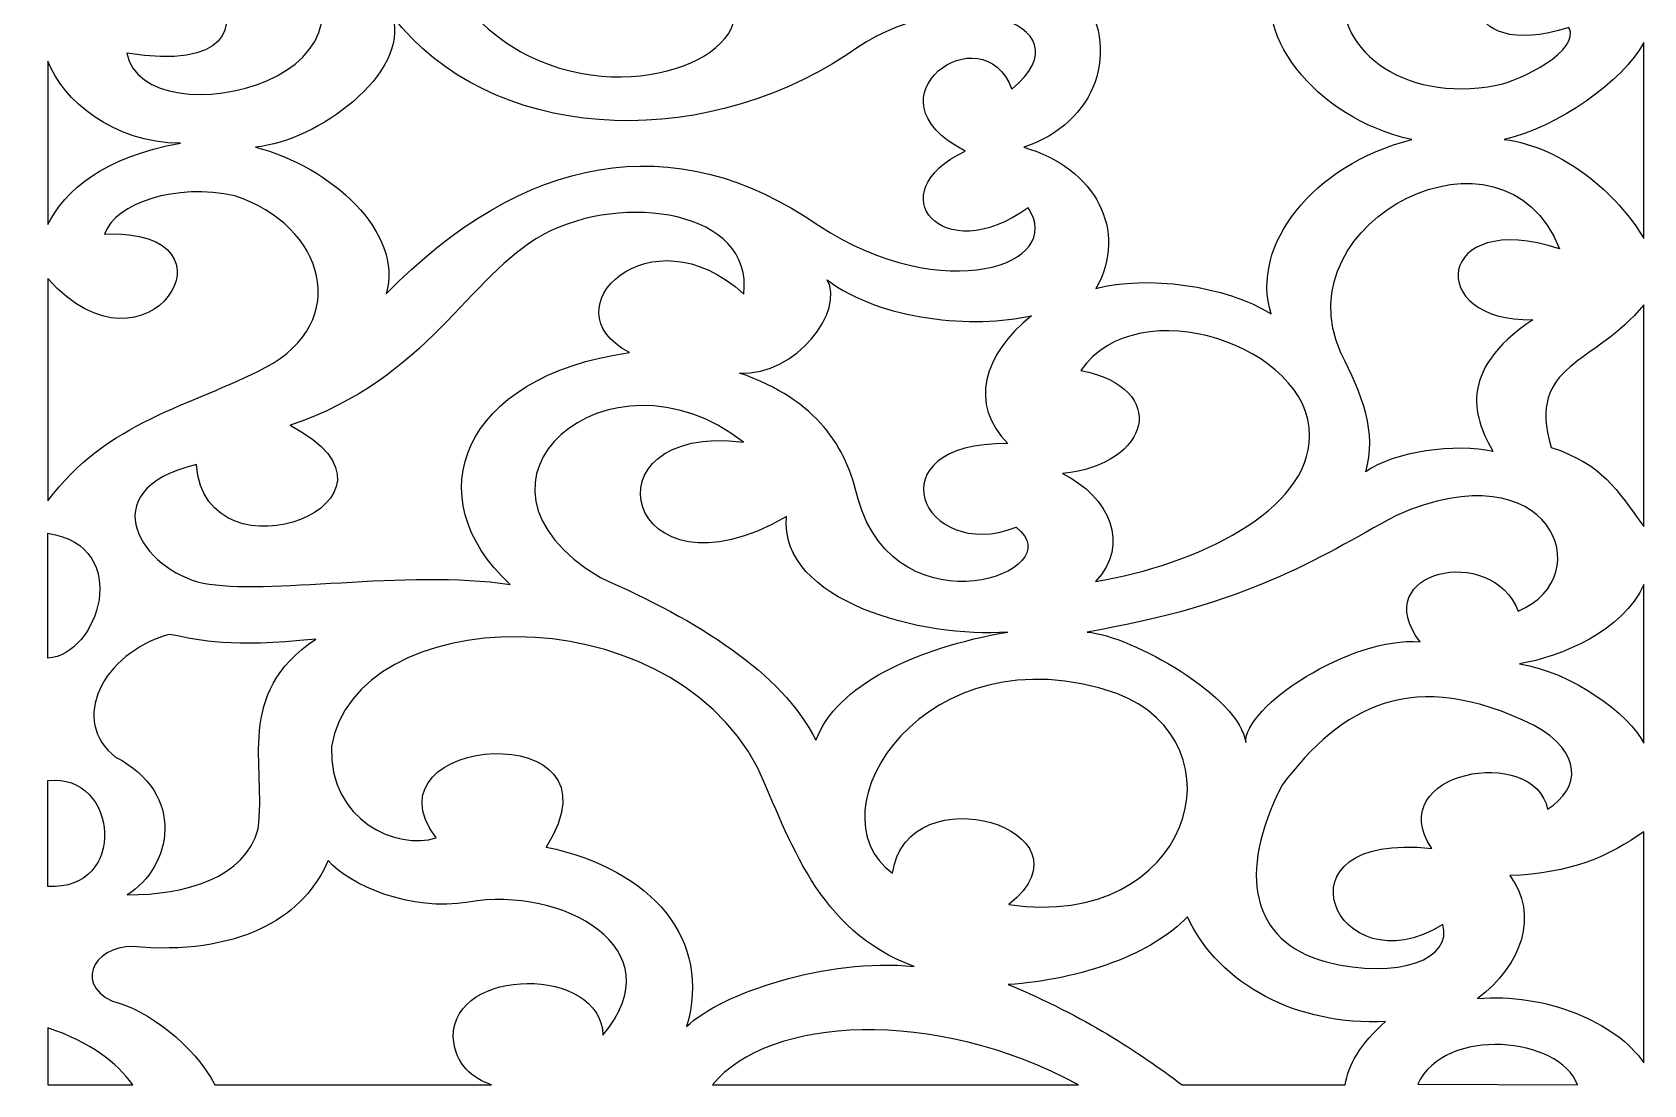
# Model space of a CAD drawing. Header units: centimetres. Extents: x -130 to 28, y -104 to 109.
# Drawn here: x -46.5 to 27.8, y -86.8 to -38.1 of the extents above; entities that cross this region are included whole.
import ezdxf

# ---------------------------------------------------------------- set-up
doc = ezdxf.new("R2010")
doc.units = ezdxf.units.CM
doc.header["$MEASUREMENT"] = 0
doc.layers.add('layer 1', color=7, linetype='Continuous')

msp = doc.modelspace()

# ---------------------------------------------------------------- linework, layer by layer
at = {"layer": 'layer 1', "color": 40}
for points, knots in [([(-38.34215, -29.0818), (-46.54604, -28.89568), (-41.10954, -22.33465), (-36.33073, -22.51379), (-36.33073, -22.51379), (-31.49728, -22.84002), (-29.77608, -22.83875), (-24.22917, -22.27201), (-24.22917, -22.27201), (-28.47329, -27.24979), (-25.87207, -33.40712), (-18.26413, -33.43185), (-18.26413, -33.43185), (-22.45172, -36.38438), (-17.10233, -39.17859), (-14.38673, -36.24135), (-14.38673, -36.24135), (-12.69924, -38.98213), (-18.59033, -41.71169), (-23.63095, -39.23486), (-23.63095, -39.23486), (-27.50721, -37.23157), (-27.57406, -34.07381), (-33.80081, -31.10847), (-33.80081, -31.10847), (-27.35524, -26.58647), (-37.46611, -23.4915), (-38.34215, -29.0818)], [0, 0, 0, 0, 0.125, 0.125, 0.125, 0.125, 0.25, 0.25, 0.25, 0.25, 0.375, 0.375, 0.375, 0.375, 0.5, 0.5, 0.5, 0.5, 0.625, 0.625, 0.625, 0.625, 0.75, 0.75, 0.75, 0.75, 1, 1, 1, 1]), ([(21.0561, -40.59282), (16.63274, -41.44952), (13.34808, -38.79489), (14.07063, -35.77673), (14.07063, -35.77673), (15.23593, -32.74365), (15.92629, -29.97184), (14.04876, -27.17583), (14.04876, -27.17583), (15.68569, -28.48996), (19.67823, -28.98117), (21.4749, -27.91258), (21.4749, -27.91258), (19.42769, -30.88055), (22.16497, -35.12278), (24.20366, -35.93917), (24.20366, -35.93917), (18.65003, -34.74448), (19.20309, -39.66149), (24.38906, -37.92118), (24.38906, -37.92118), (24.96806, -38.99158), (22.16516, -40.37531), (21.0561, -40.59282)], [0, 0, 0, 0, 0.14285714, 0.14285714, 0.14285714, 0.14285714, 0.28571429, 0.28571429, 0.28571429, 0.28571429, 0.42857143, 0.42857143, 0.42857143, 0.42857143, 0.57142857, 0.57142857, 0.57142857, 0.57142857, 0.71428571, 0.71428571, 0.71428571, 0.71428571, 1, 1, 1, 1]), ([(-45.82397, -37.48789), (-45.82397, -37.48789), (-45.82416, -27.96331), (-45.82416, -27.96331), (-45.82416, -27.96331), (-43.59742, -32.14485), (-38.91623, -30.74081), (-35.39334, -33.26551), (-35.39334, -33.26551), (-27.9065, -40.26397), (-41.46253, -43.30229), (-42.17325, -39.10389), (-42.17325, -39.10389), (-32.98471, -40.68812), (-39.40964, -30.59755), (-45.82397, -37.48789)], [0, 0, 0, 0, 0.2, 0.2, 0.2, 0.2, 0.4, 0.4, 0.4, 0.4, 0.6, 0.6, 0.6, 0.6, 1, 1, 1, 1]), ([(2.56133, -49.98261), (4.06381, -47.30783), (2.53596, -44.40302), (-0.77152, -43.45971), (-0.77152, -43.45971), (2.58396, -42.34938), (3.78345, -38.93778), (1.80214, -36.21452), (1.80214, -36.21452), (4.75891, -36.81333), (8.98399, -36.57012), (10.90044, -34.95209), (10.90044, -34.95209), (9.51736, -38.09539), (12.64655, -42.11029), (17.13496, -43.10269), (17.13496, -43.10269), (12.54855, -44.26007), (9.65901, -48.02067), (10.64867, -51.15003), (10.64867, -51.15003), (8.55431, -49.83291), (4.85265, -49.35226), (2.56133, -49.98261)], [0, 0, 0, 0, 0.14285714, 0.14285714, 0.14285714, 0.14285714, 0.28571429, 0.28571429, 0.28571429, 0.28571429, 0.42857143, 0.42857143, 0.42857143, 0.42857143, 0.57142857, 0.57142857, 0.57142857, 0.57142857, 0.71428571, 0.71428571, 0.71428571, 0.71428571, 1, 1, 1, 1]), ([(-30.20993, -50.23136), (-29.36543, -47.40493), (-32.79136, -44.33192), (-36.23633, -43.45109), (-36.23633, -43.45109), (-33.35313, -43.1606), (-29.13846, -40.0822), (-29.9111, -37.3964), (-29.9111, -37.3964), (-25.47117, -43.19387), (-15.92321, -43.75844), (-8.94323, -39.1947), (-8.94323, -39.1947), (-4.23514, -35.61077), (2.42461, -37.71476), (-1.32307, -40.77114), (-1.32307, -40.77114), (-2.67311, -37.17073), (-8.32379, -41.18705), (-3.47292, -43.63204), (-3.47292, -43.63204), (-7.52757, -45.53575), (-4.54373, -49.14321), (-0.576, -46.24927), (-0.576, -46.24927), (1.20638, -48.88622), (-4.46997, -50.84411), (-10.23209, -47.07533), (-10.23209, -47.07533), (-16.91107, -42.41824), (-23.93489, -43.80332), (-30.20993, -50.23136)], [0, 0, 0, 0, 0.11111111, 0.11111111, 0.11111111, 0.11111111, 0.22222222, 0.22222222, 0.22222222, 0.22222222, 0.33333333, 0.33333333, 0.33333333, 0.33333333, 0.44444444, 0.44444444, 0.44444444, 0.44444444, 0.55555556, 0.55555556, 0.55555556, 0.55555556, 0.66666667, 0.66666667, 0.66666667, 0.66666667, 0.77777778, 0.77777778, 0.77777778, 0.77777778, 1, 1, 1, 1]), ([(27.84775, -47.66425), (26.64126, -45.62207), (24.14458, -43.44937), (21.40493, -43.09527), (21.40493, -43.09527), (23.83864, -42.5555), (26.90932, -40.41757), (27.84671, -38.61492), (27.84671, -38.61492), (27.84671, -38.61492), (27.84775, -47.66425), (27.84775, -47.66425)], [0, 0, 0, 0, 0.25, 0.25, 0.25, 0.25, 0.5, 0.5, 0.5, 0.5, 1, 1, 1, 1]), ([(-45.82406, -47.0318), (-45.82406, -47.0318), (-45.82217, -39.48414), (-45.82217, -39.48414), (-45.82217, -39.48414), (-45.11884, -41.27607), (-42.85461, -43.24609), (-39.70108, -43.27546), (-39.70108, -43.27546), (-43.21091, -43.86348), (-45.0839, -45.48301), (-45.82406, -47.0318)], [0, 0, 0, 0, 0.25, 0.25, 0.25, 0.25, 0.5, 0.5, 0.5, 0.5, 1, 1, 1, 1]), ([(15.01749, -58.45381), (16.27151, -57.50989), (19.21256, -57.12507), (20.88728, -57.51019), (20.88728, -57.51019), (20.08614, -56.09986), (19.10083, -53.83807), (22.72741, -51.42411), (22.72741, -51.42411), (17.69512, -51.5344), (18.21637, -46.25662), (23.95795, -48.14415), (23.95795, -48.14415), (21.37112, -41.61226), (11.12835, -46.84299), (13.86251, -52.94945), (13.86251, -52.94945), (14.87054, -54.91873), (15.53609, -56.61527), (15.01749, -58.45381)], [0, 0, 0, 0, 0.16666667, 0.16666667, 0.16666667, 0.16666667, 0.33333333, 0.33333333, 0.33333333, 0.33333333, 0.5, 0.5, 0.5, 0.5, 0.66666667, 0.66666667, 0.66666667, 0.66666667, 1, 1, 1, 1]), ([(-45.82274, -59.79318), (-45.82274, -59.79318), (-45.82719, -49.52106), (-45.82719, -49.52106), (-45.82719, -49.52106), (-41.22828, -54.74789), (-36.46708, -47.16951), (-43.2093, -47.46749), (-43.2093, -47.46749), (-42.69629, -46.02952), (-39.91829, -45.1083), (-37.19654, -45.69437), (-37.19654, -45.69437), (-33.02296, -47.07263), (-31.77273, -51.52293), (-35.78808, -53.62978), (-35.78808, -53.62978), (-39.18722, -55.41301), (-43.11452, -56.09664), (-45.82274, -59.79318)], [0, 0, 0, 0, 0.16666667, 0.16666667, 0.16666667, 0.16666667, 0.33333333, 0.33333333, 0.33333333, 0.33333333, 0.5, 0.5, 0.5, 0.5, 0.66666667, 0.66666667, 0.66666667, 0.66666667, 1, 1, 1, 1]), ([(-24.4782, -63.64812), (-29.32395, -62.92771), (-35.71934, -64.1774), (-38.66219, -63.58398), (-38.66219, -63.58398), (-41.36889, -63.0383), (-43.97853, -59.31156), (-38.96424, -58.11529), (-38.96424, -58.11529), (-38.54345, -63.82757), (-28.0152, -59.75946), (-34.63821, -56.30103), (-34.63821, -56.30103), (-28.20524, -54.12084), (-26.465, -49.41744), (-22.93822, -47.4857), (-22.93822, -47.4857), (-19.26762, -45.51148), (-13.24435, -46.38511), (-13.69837, -50.24357), (-13.69837, -50.24357), (-17.97742, -46.2698), (-22.86465, -50.96751), (-18.9667, -52.93731), (-18.9667, -52.93731), (-26.7394, -54.03198), (-28.8545, -59.63531), (-24.4782, -63.64812)], [0, 0, 0, 0, 0.125, 0.125, 0.125, 0.125, 0.25, 0.25, 0.25, 0.25, 0.375, 0.375, 0.375, 0.375, 0.5, 0.5, 0.5, 0.5, 0.625, 0.625, 0.625, 0.625, 0.75, 0.75, 0.75, 0.75, 1, 1, 1, 1]), ([(-13.89645, -53.88535), (-10.27186, -55.15542), (-8.97229, -57.29995), (-8.42472, -59.70941), (-8.42472, -59.70941), (-6.59217, -65.9915), (1.60472, -63.05238), (-1.12783, -61.00773), (-1.12783, -61.00773), (-5.50451, -62.71604), (-7.85566, -57.08101), (-1.50705, -57.14492), (-1.50705, -57.14492), (-3.30968, -55.33404), (-2.65048, -53.047), (-0.42308, -51.23619), (-0.42308, -51.23619), (-3.05583, -51.85201), (-7.39918, -51.45558), (-9.8525, -49.57726), (-9.8525, -49.57726), (-9.01812, -50.96616), (-11.23795, -54.01699), (-13.89645, -53.88535)], [0, 0, 0, 0, 0.14285714, 0.14285714, 0.14285714, 0.14285714, 0.28571429, 0.28571429, 0.28571429, 0.28571429, 0.42857143, 0.42857143, 0.42857143, 0.42857143, 0.57142857, 0.57142857, 0.57142857, 0.57142857, 0.71428571, 0.71428571, 0.71428571, 0.71428571, 1, 1, 1, 1]), ([(2.53766, -63.5131), (4.15765, -61.81423), (3.19497, -59.5998), (1.01691, -58.5303), (1.01691, -58.5303), (5.10404, -58.11042), (5.98604, -54.57961), (1.86208, -53.76756), (1.86208, -53.76756), (4.49142, -49.94912), (12.47195, -52.64959), (12.41637, -56.78955), (12.41637, -56.78955), (12.41703, -60.24274), (7.19622, -62.74751), (2.53766, -63.5131)], [0, 0, 0, 0, 0.2, 0.2, 0.2, 0.2, 0.4, 0.4, 0.4, 0.4, 0.6, 0.6, 0.6, 0.6, 1, 1, 1, 1]), ([(27.84699, -60.97371), (26.6049, -59.26458), (25.91625, -58.08614), (23.5776, -57.31928), (23.5776, -57.31928), (22.40879, -53.40395), (25.60975, -53.53657), (27.84633, -50.73396), (27.84633, -50.73396), (27.84633, -50.73396), (27.84699, -60.97371), (27.84699, -60.97371)], [0, 0, 0, 0, 0.25, 0.25, 0.25, 0.25, 0.5, 0.5, 0.5, 0.5, 1, 1, 1, 1]), ([(-10.36693, -70.84588), (-11.98568, -67.66932), (-15.80163, -65.3311), (-20.31693, -63.33583), (-20.31693, -63.33583), (-27.75718, -58.91348), (-19.92455, -52.22881), (-13.71115, -57.07719), (-13.71115, -57.07719), (-21.29987, -56.13365), (-19.19518, -64.86814), (-11.72208, -60.51427), (-11.72208, -60.51427), (-12.09571, -64.43552), (-5.38804, -66.16053), (-1.51547, -65.85139), (-1.51547, -65.85139), (-5.75495, -66.57285), (-9.43881, -68.31316), (-10.36693, -70.84588)], [0, 0, 0, 0, 0.16666667, 0.16666667, 0.16666667, 0.16666667, 0.33333333, 0.33333333, 0.33333333, 0.33333333, 0.5, 0.5, 0.5, 0.5, 0.66666667, 0.66666667, 0.66666667, 0.66666667, 1, 1, 1, 1]), ([(9.47759, -70.95804), (9.20982, -68.84056), (4.21389, -66.0172), (2.1504, -65.84794), (2.1504, -65.84794), (9.58904, -64.56948), (12.63017, -62.53914), (16.42813, -60.46017), (16.42813, -60.46017), (23.5776, -57.31928), (25.85461, -63.26652), (22.05741, -64.88575), (22.05741, -64.88575), (20.82185, -61.70626), (15.04277, -63.04129), (17.52061, -66.3014), (17.52061, -66.3014), (14.32666, -66.02911), (9.36264, -69.31064), (9.47759, -70.95804)], [0, 0, 0, 0, 0.16666667, 0.16666667, 0.16666667, 0.16666667, 0.33333333, 0.33333333, 0.33333333, 0.33333333, 0.5, 0.5, 0.5, 0.5, 0.66666667, 0.66666667, 0.66666667, 0.66666667, 1, 1, 1, 1]), ([(-45.82387, -67.0583), (-43.50671, -66.93137), (-41.84601, -61.8989), (-45.82624, -61.28181), (-45.82624, -61.28181), (-45.82624, -61.28181), (-45.82387, -67.0583), (-45.82387, -67.0583)], [0, 0, 0, 0, 0.33333333, 0.33333333, 0.33333333, 0.33333333, 1, 1, 1, 1]), ([(-16.33774, -84.06648), (-15.1518, -80.073), (-17.89647, -76.81845), (-22.81967, -75.77825), (-22.81967, -75.77825), (-18.88622, -69.59679), (-31.4934, -70.60207), (-27.90063, -75.35844), (-27.90063, -75.35844), (-29.69787, -75.91978), (-32.85707, -74.58318), (-32.72858, -71.13397), (-32.72858, -71.13397), (-31.65371, -64.54513), (-17.41385, -63.88728), (-13.06321, -72.09901), (-13.06321, -72.09901), (-11.57247, -75.38923), (-10.30879, -79.66061), (-5.84026, -81.29265), (-5.84026, -81.29265), (-9.87778, -80.89576), (-14.73499, -82.53507), (-16.33774, -84.06648)], [0, 0, 0, 0, 0.14285714, 0.14285714, 0.14285714, 0.14285714, 0.28571429, 0.28571429, 0.28571429, 0.28571429, 0.42857143, 0.42857143, 0.42857143, 0.42857143, 0.57142857, 0.57142857, 0.57142857, 0.57142857, 0.71428571, 0.71428571, 0.71428571, 0.71428571, 1, 1, 1, 1]), ([(27.84747, -70.97445), (27.19394, -69.65313), (24.53307, -67.69652), (22.11043, -67.31814), (22.11043, -67.31814), (23.99696, -66.99633), (26.92248, -65.80254), (27.84434, -63.65928), (27.84434, -63.65928), (27.84434, -63.65928), (27.84747, -70.97445), (27.84747, -70.97445)], [0, 0, 0, 0, 0.25, 0.25, 0.25, 0.25, 0.5, 0.5, 0.5, 0.5, 1, 1, 1, 1]), ([(-42.15715, -77.98249), (-40.11155, -76.72284), (-39.40036, -73.32585), (-42.69809, -71.62398), (-42.69809, -71.62398), (-44.84226, -69.97793), (-43.327, -66.83135), (-40.21703, -65.95621), (-40.21703, -65.95621), (-38.59524, -66.26303), (-37.53305, -66.58154), (-33.45577, -66.17402), (-33.45577, -66.17402), (-37.2347, -68.71326), (-35.71517, -71.97501), (-36.11901, -74.93953), (-36.11901, -74.93953), (-36.7019, -77.20424), (-39.48586, -77.99636), (-42.15715, -77.98249)], [0, 0, 0, 0, 0.16666667, 0.16666667, 0.16666667, 0.16666667, 0.33333333, 0.33333333, 0.33333333, 0.33333333, 0.5, 0.5, 0.5, 0.5, 0.66666667, 0.66666667, 0.66666667, 0.66666667, 1, 1, 1, 1]), ([(-1.458, -78.43917), (2.81604, -74.97362), (-6.15434, -72.28528), (-6.83324, -76.98875), (-6.83324, -76.98875), (-10.72645, -74.18735), (-5.34392, -65.62339), (3.5189, -68.68419), (3.5189, -68.68419), (9.47759, -70.95804), (6.9437, -79.64218), (-1.458, -78.43917)], [0, 0, 0, 0, 0.25, 0.25, 0.25, 0.25, 0.5, 0.5, 0.5, 0.5, 1, 1, 1, 1]), ([(18.56709, -79.35364), (19.05529, -80.90573), (16.59061, -81.95297), (13.13873, -81.07184), (13.13873, -81.07184), (9.77188, -80.13474), (9.03077, -77.03865), (11.15098, -72.92222), (11.15098, -72.92222), (13.89054, -69.26809), (17.20957, -67.40753), (22.7845, -70.16787), (22.7845, -70.16787), (25.03974, -71.39044), (24.94221, -73.05357), (23.41085, -74.03382), (23.41085, -74.03382), (22.81745, -71.00779), (15.70851, -72.27988), (18.06601, -75.85115), (18.06601, -75.85115), (10.49414, -74.97002), (13.59786, -82.46906), (18.56709, -79.35364)], [0, 0, 0, 0, 0.14285714, 0.14285714, 0.14285714, 0.14285714, 0.28571429, 0.28571429, 0.28571429, 0.28571429, 0.42857143, 0.42857143, 0.42857143, 0.42857143, 0.57142857, 0.57142857, 0.57142857, 0.57142857, 0.71428571, 0.71428571, 0.71428571, 0.71428571, 1, 1, 1, 1]), ([(-45.8252, -77.6009), (-42.11795, -77.82335), (-42.54906, -72.35211), (-45.82766, -72.69932), (-45.82766, -72.69932), (-45.82766, -72.69932), (-45.8252, -77.6009), (-45.8252, -77.6009)], [0, 0, 0, 0, 0.33333333, 0.33333333, 0.33333333, 0.33333333, 1, 1, 1, 1]), ([(27.84737, -85.74414), (26.5888, -83.87115), (23.28975, -82.49491), (20.17855, -82.7815), (20.17855, -82.7815), (22.23911, -81.2136), (23.00844, -78.91577), (21.67052, -77.09807), (21.67052, -77.09807), (24.45657, -77.00561), (26.27909, -76.19409), (27.8486, -75.0729), (27.8486, -75.0729), (27.8486, -75.0729), (27.84737, -85.74414), (27.84737, -85.74414)], [0, 0, 0, 0, 0.2, 0.2, 0.2, 0.2, 0.4, 0.4, 0.4, 0.4, 0.6, 0.6, 0.6, 0.6, 1, 1, 1, 1]), ([(-25.34341, -86.76088), (-25.34341, -86.76088), (-25.34341, -86.76088), (-38.11055, -86.76086), (-38.11055, -86.76086), (-39.07436, -84.93741), (-41.23807, -83.26229), (-42.84239, -82.90243), (-42.84239, -82.90243), (-44.72665, -82.01193), (-43.51552, -80.1041), (-41.51821, -80.41002), (-41.51821, -80.41002), (-36.71553, -80.71766), (-33.93924, -78.89337), (-32.88879, -76.39564), (-32.88879, -76.39564), (-31.88502, -77.55557), (-29.07341, -78.77828), (-26.41046, -78.31966), (-26.41046, -78.31966), (-22.10934, -77.57887), (-16.79309, -80.42703), (-20.20056, -84.46883), (-20.20056, -84.46883), (-20.27508, -81.25503), (-27.12998, -81.28823), (-27.11256, -84.54151), (-27.11256, -84.54151), (-27.03131, -85.84073), (-26.20785, -86.47612), (-25.34341, -86.76088)], [0, 0, 0, 0, 0.11111111, 0.11111111, 0.11111111, 0.11111111, 0.22222222, 0.22222222, 0.22222222, 0.22222222, 0.33333333, 0.33333333, 0.33333333, 0.33333333, 0.44444444, 0.44444444, 0.44444444, 0.44444444, 0.55555556, 0.55555556, 0.55555556, 0.55555556, 0.66666667, 0.66666667, 0.66666667, 0.66666667, 0.77777778, 0.77777778, 0.77777778, 0.77777778, 1, 1, 1, 1]), ([(14.06779, -86.76087), (14.06779, -86.76087), (6.53281, -86.76087), (6.53281, -86.76087), (6.53281, -86.76087), (4.50328, -85.23997), (2.05607, -83.59817), (-1.49067, -82.13361), (-1.49067, -82.13361), (1.91974, -81.89835), (5.19749, -80.70418), (6.77894, -78.99894), (6.77894, -78.99894), (8.24222, -82.15916), (11.8776, -84.0473), (15.93131, -83.83728), (15.93131, -83.83728), (14.76722, -84.85844), (14.1938, -85.86638), (14.06779, -86.76087)], [0, 0, 0, 0, 0.16666667, 0.16666667, 0.16666667, 0.16666667, 0.33333333, 0.33333333, 0.33333333, 0.33333333, 0.5, 0.5, 0.5, 0.5, 0.66666667, 0.66666667, 0.66666667, 0.66666667, 1, 1, 1, 1]), ([(1.75857, -86.76086), (1.75857, -86.76086), (-15.14466, -86.76083), (-15.14466, -86.76083), (-15.14466, -86.76083), (-12.54396, -83.59477), (-4.93709, -83.15395), (1.75857, -86.76086)], [0, 0, 0, 0, 0.33333333, 0.33333333, 0.33333333, 0.33333333, 1, 1, 1, 1]), ([(24.78291, -86.75658), (24.78291, -86.75658), (17.41591, -86.72955), (17.41591, -86.72955), (17.41591, -86.72955), (18.67303, -84.03479), (23.98239, -84.55531), (24.78291, -86.75658)], [0, 0, 0, 0, 0.33333333, 0.33333333, 0.33333333, 0.33333333, 1, 1, 1, 1]), ([(-41.90285, -86.76086), (-41.90285, -86.76086), (-45.82498, -86.76075), (-45.82498, -86.76075), (-45.82498, -86.76075), (-45.82498, -86.76075), (-45.82311, -84.13676), (-45.82311, -84.13676), (-45.82311, -84.13676), (-43.8157, -84.80453), (-42.65568, -85.73084), (-41.90285, -86.76086)], [0, 0, 0, 0, 0.25, 0.25, 0.25, 0.25, 0.5, 0.5, 0.5, 0.5, 1, 1, 1, 1])]:
    msp.add_open_spline(points, degree=3, knots=knots, dxfattribs=at)
at = {"layer": 'layer 1', "color": 250, "lineweight": 9}
for points, knots in [([(-38.34215, -29.0818), (-46.54604, -28.89568), (-41.10954, -22.33465), (-36.33073, -22.51379), (-36.33073, -22.51379), (-31.49728, -22.84002), (-29.77608, -22.83875), (-24.22917, -22.27201), (-24.22917, -22.27201), (-28.47329, -27.24979), (-25.87207, -33.40712), (-18.26413, -33.43185), (-18.26413, -33.43185), (-22.45172, -36.38438), (-17.10233, -39.17859), (-14.38673, -36.24135), (-14.38673, -36.24135), (-12.69924, -38.98213), (-18.59033, -41.71169), (-23.63095, -39.23486), (-23.63095, -39.23486), (-27.50721, -37.23157), (-27.57406, -34.07381), (-33.80081, -31.10847), (-33.80081, -31.10847), (-27.35524, -26.58647), (-37.46611, -23.4915), (-38.34215, -29.0818)], [0, 0, 0, 0, 0.125, 0.125, 0.125, 0.125, 0.25, 0.25, 0.25, 0.25, 0.375, 0.375, 0.375, 0.375, 0.5, 0.5, 0.5, 0.5, 0.625, 0.625, 0.625, 0.625, 0.75, 0.75, 0.75, 0.75, 1, 1, 1, 1]), ([(21.0561, -40.59282), (16.63274, -41.44952), (13.34808, -38.79489), (14.07063, -35.77673), (14.07063, -35.77673), (15.23593, -32.74365), (15.92629, -29.97184), (14.04876, -27.17583), (14.04876, -27.17583), (15.68569, -28.48996), (19.67823, -28.98117), (21.4749, -27.91258), (21.4749, -27.91258), (19.42769, -30.88055), (22.16497, -35.12278), (24.20366, -35.93917), (24.20366, -35.93917), (18.65003, -34.74448), (19.20309, -39.66149), (24.38906, -37.92118), (24.38906, -37.92118), (24.96806, -38.99158), (22.16516, -40.37531), (21.0561, -40.59282)], [0, 0, 0, 0, 0.14285714, 0.14285714, 0.14285714, 0.14285714, 0.28571429, 0.28571429, 0.28571429, 0.28571429, 0.42857143, 0.42857143, 0.42857143, 0.42857143, 0.57142857, 0.57142857, 0.57142857, 0.57142857, 0.71428571, 0.71428571, 0.71428571, 0.71428571, 1, 1, 1, 1]), ([(-45.82397, -37.48789), (-45.82397, -37.48789), (-45.82416, -27.96331), (-45.82416, -27.96331), (-45.82416, -27.96331), (-43.59742, -32.14485), (-38.91623, -30.74081), (-35.39334, -33.26551), (-35.39334, -33.26551), (-27.9065, -40.26397), (-41.46253, -43.30229), (-42.17325, -39.10389), (-42.17325, -39.10389), (-32.98471, -40.68812), (-39.40964, -30.59755), (-45.82397, -37.48789)], [0, 0, 0, 0, 0.2, 0.2, 0.2, 0.2, 0.4, 0.4, 0.4, 0.4, 0.6, 0.6, 0.6, 0.6, 1, 1, 1, 1]), ([(2.56133, -49.98261), (4.06381, -47.30783), (2.53596, -44.40302), (-0.77152, -43.45971), (-0.77152, -43.45971), (2.58396, -42.34938), (3.78345, -38.93778), (1.80214, -36.21452), (1.80214, -36.21452), (4.75891, -36.81333), (8.98399, -36.57012), (10.90044, -34.95209), (10.90044, -34.95209), (9.51736, -38.09539), (12.64655, -42.11029), (17.13496, -43.10269), (17.13496, -43.10269), (12.54855, -44.26007), (9.65901, -48.02067), (10.64867, -51.15003), (10.64867, -51.15003), (8.55431, -49.83291), (4.85265, -49.35226), (2.56133, -49.98261)], [0, 0, 0, 0, 0.14285714, 0.14285714, 0.14285714, 0.14285714, 0.28571429, 0.28571429, 0.28571429, 0.28571429, 0.42857143, 0.42857143, 0.42857143, 0.42857143, 0.57142857, 0.57142857, 0.57142857, 0.57142857, 0.71428571, 0.71428571, 0.71428571, 0.71428571, 1, 1, 1, 1]), ([(-30.20993, -50.23136), (-29.36543, -47.40493), (-32.79136, -44.33192), (-36.23633, -43.45109), (-36.23633, -43.45109), (-33.35313, -43.1606), (-29.13846, -40.0822), (-29.9111, -37.3964), (-29.9111, -37.3964), (-25.47117, -43.19387), (-15.92321, -43.75844), (-8.94323, -39.1947), (-8.94323, -39.1947), (-4.23514, -35.61077), (2.42461, -37.71476), (-1.32307, -40.77114), (-1.32307, -40.77114), (-2.67311, -37.17073), (-8.32379, -41.18705), (-3.47292, -43.63204), (-3.47292, -43.63204), (-7.52757, -45.53575), (-4.54373, -49.14321), (-0.576, -46.24927), (-0.576, -46.24927), (1.20638, -48.88622), (-4.46997, -50.84411), (-10.23209, -47.07533), (-10.23209, -47.07533), (-16.91107, -42.41824), (-23.93489, -43.80332), (-30.20993, -50.23136)], [0, 0, 0, 0, 0.11111111, 0.11111111, 0.11111111, 0.11111111, 0.22222222, 0.22222222, 0.22222222, 0.22222222, 0.33333333, 0.33333333, 0.33333333, 0.33333333, 0.44444444, 0.44444444, 0.44444444, 0.44444444, 0.55555556, 0.55555556, 0.55555556, 0.55555556, 0.66666667, 0.66666667, 0.66666667, 0.66666667, 0.77777778, 0.77777778, 0.77777778, 0.77777778, 1, 1, 1, 1]), ([(27.84775, -47.66425), (26.64126, -45.62207), (24.14458, -43.44937), (21.40493, -43.09527), (21.40493, -43.09527), (23.83864, -42.5555), (26.90932, -40.41757), (27.84671, -38.61492), (27.84671, -38.61492), (27.84671, -38.61492), (27.84775, -47.66425), (27.84775, -47.66425)], [0, 0, 0, 0, 0.25, 0.25, 0.25, 0.25, 0.5, 0.5, 0.5, 0.5, 1, 1, 1, 1]), ([(-45.82406, -47.0318), (-45.82406, -47.0318), (-45.82217, -39.48414), (-45.82217, -39.48414), (-45.82217, -39.48414), (-45.11884, -41.27607), (-42.85461, -43.24609), (-39.70108, -43.27546), (-39.70108, -43.27546), (-43.21091, -43.86348), (-45.0839, -45.48301), (-45.82406, -47.0318)], [0, 0, 0, 0, 0.25, 0.25, 0.25, 0.25, 0.5, 0.5, 0.5, 0.5, 1, 1, 1, 1]), ([(15.01749, -58.45381), (16.27151, -57.50989), (19.21256, -57.12507), (20.88728, -57.51019), (20.88728, -57.51019), (20.08614, -56.09986), (19.10083, -53.83807), (22.72741, -51.42411), (22.72741, -51.42411), (17.69512, -51.5344), (18.21637, -46.25662), (23.95795, -48.14415), (23.95795, -48.14415), (21.37112, -41.61226), (11.12835, -46.84299), (13.86251, -52.94945), (13.86251, -52.94945), (14.87054, -54.91873), (15.53609, -56.61527), (15.01749, -58.45381)], [0, 0, 0, 0, 0.16666667, 0.16666667, 0.16666667, 0.16666667, 0.33333333, 0.33333333, 0.33333333, 0.33333333, 0.5, 0.5, 0.5, 0.5, 0.66666667, 0.66666667, 0.66666667, 0.66666667, 1, 1, 1, 1]), ([(-45.82274, -59.79318), (-45.82274, -59.79318), (-45.82719, -49.52106), (-45.82719, -49.52106), (-45.82719, -49.52106), (-41.22828, -54.74789), (-36.46708, -47.16951), (-43.2093, -47.46749), (-43.2093, -47.46749), (-42.69629, -46.02952), (-39.91829, -45.1083), (-37.19654, -45.69437), (-37.19654, -45.69437), (-33.02296, -47.07263), (-31.77273, -51.52293), (-35.78808, -53.62978), (-35.78808, -53.62978), (-39.18722, -55.41301), (-43.11452, -56.09664), (-45.82274, -59.79318)], [0, 0, 0, 0, 0.16666667, 0.16666667, 0.16666667, 0.16666667, 0.33333333, 0.33333333, 0.33333333, 0.33333333, 0.5, 0.5, 0.5, 0.5, 0.66666667, 0.66666667, 0.66666667, 0.66666667, 1, 1, 1, 1]), ([(-24.4782, -63.64812), (-29.32395, -62.92771), (-35.71934, -64.1774), (-38.66219, -63.58398), (-38.66219, -63.58398), (-41.36889, -63.0383), (-43.97853, -59.31156), (-38.96424, -58.11529), (-38.96424, -58.11529), (-38.54345, -63.82757), (-28.0152, -59.75946), (-34.63821, -56.30103), (-34.63821, -56.30103), (-28.20524, -54.12084), (-26.465, -49.41744), (-22.93822, -47.4857), (-22.93822, -47.4857), (-19.26762, -45.51148), (-13.24435, -46.38511), (-13.69837, -50.24357), (-13.69837, -50.24357), (-17.97742, -46.2698), (-22.86465, -50.96751), (-18.9667, -52.93731), (-18.9667, -52.93731), (-26.7394, -54.03198), (-28.8545, -59.63531), (-24.4782, -63.64812)], [0, 0, 0, 0, 0.125, 0.125, 0.125, 0.125, 0.25, 0.25, 0.25, 0.25, 0.375, 0.375, 0.375, 0.375, 0.5, 0.5, 0.5, 0.5, 0.625, 0.625, 0.625, 0.625, 0.75, 0.75, 0.75, 0.75, 1, 1, 1, 1]), ([(-13.89645, -53.88535), (-10.27186, -55.15542), (-8.97229, -57.29995), (-8.42472, -59.70941), (-8.42472, -59.70941), (-6.59217, -65.9915), (1.60472, -63.05238), (-1.12783, -61.00773), (-1.12783, -61.00773), (-5.50451, -62.71604), (-7.85566, -57.08101), (-1.50705, -57.14492), (-1.50705, -57.14492), (-3.30968, -55.33404), (-2.65048, -53.047), (-0.42308, -51.23619), (-0.42308, -51.23619), (-3.05583, -51.85201), (-7.39918, -51.45558), (-9.8525, -49.57726), (-9.8525, -49.57726), (-9.01812, -50.96616), (-11.23795, -54.01699), (-13.89645, -53.88535)], [0, 0, 0, 0, 0.14285714, 0.14285714, 0.14285714, 0.14285714, 0.28571429, 0.28571429, 0.28571429, 0.28571429, 0.42857143, 0.42857143, 0.42857143, 0.42857143, 0.57142857, 0.57142857, 0.57142857, 0.57142857, 0.71428571, 0.71428571, 0.71428571, 0.71428571, 1, 1, 1, 1]), ([(2.53766, -63.5131), (4.15765, -61.81423), (3.19497, -59.5998), (1.01691, -58.5303), (1.01691, -58.5303), (5.10404, -58.11042), (5.98604, -54.57961), (1.86208, -53.76756), (1.86208, -53.76756), (4.49142, -49.94912), (12.47195, -52.64959), (12.41637, -56.78955), (12.41637, -56.78955), (12.41703, -60.24274), (7.19622, -62.74751), (2.53766, -63.5131)], [0, 0, 0, 0, 0.2, 0.2, 0.2, 0.2, 0.4, 0.4, 0.4, 0.4, 0.6, 0.6, 0.6, 0.6, 1, 1, 1, 1]), ([(27.84699, -60.97371), (26.6049, -59.26458), (25.91625, -58.08614), (23.5776, -57.31928), (23.5776, -57.31928), (22.40879, -53.40395), (25.60975, -53.53657), (27.84633, -50.73396), (27.84633, -50.73396), (27.84633, -50.73396), (27.84699, -60.97371), (27.84699, -60.97371)], [0, 0, 0, 0, 0.25, 0.25, 0.25, 0.25, 0.5, 0.5, 0.5, 0.5, 1, 1, 1, 1]), ([(-10.36693, -70.84588), (-11.98568, -67.66932), (-15.80163, -65.3311), (-20.31693, -63.33583), (-20.31693, -63.33583), (-27.75718, -58.91348), (-19.92455, -52.22881), (-13.71115, -57.07719), (-13.71115, -57.07719), (-21.29987, -56.13365), (-19.19518, -64.86814), (-11.72208, -60.51427), (-11.72208, -60.51427), (-12.09571, -64.43552), (-5.38804, -66.16053), (-1.51547, -65.85139), (-1.51547, -65.85139), (-5.75495, -66.57285), (-9.43881, -68.31316), (-10.36693, -70.84588)], [0, 0, 0, 0, 0.16666667, 0.16666667, 0.16666667, 0.16666667, 0.33333333, 0.33333333, 0.33333333, 0.33333333, 0.5, 0.5, 0.5, 0.5, 0.66666667, 0.66666667, 0.66666667, 0.66666667, 1, 1, 1, 1]), ([(9.47759, -70.95804), (9.20982, -68.84056), (4.21389, -66.0172), (2.1504, -65.84794), (2.1504, -65.84794), (9.58904, -64.56948), (12.63017, -62.53914), (16.42813, -60.46017), (16.42813, -60.46017), (23.5776, -57.31928), (25.85461, -63.26652), (22.05741, -64.88575), (22.05741, -64.88575), (20.82185, -61.70626), (15.04277, -63.04129), (17.52061, -66.3014), (17.52061, -66.3014), (14.32666, -66.02911), (9.36264, -69.31064), (9.47759, -70.95804)], [0, 0, 0, 0, 0.16666667, 0.16666667, 0.16666667, 0.16666667, 0.33333333, 0.33333333, 0.33333333, 0.33333333, 0.5, 0.5, 0.5, 0.5, 0.66666667, 0.66666667, 0.66666667, 0.66666667, 1, 1, 1, 1]), ([(-45.82387, -67.0583), (-43.50671, -66.93137), (-41.84601, -61.8989), (-45.82624, -61.28181), (-45.82624, -61.28181), (-45.82624, -61.28181), (-45.82387, -67.0583), (-45.82387, -67.0583)], [0, 0, 0, 0, 0.33333333, 0.33333333, 0.33333333, 0.33333333, 1, 1, 1, 1]), ([(-16.33774, -84.06648), (-15.1518, -80.073), (-17.89647, -76.81845), (-22.81967, -75.77825), (-22.81967, -75.77825), (-18.88622, -69.59679), (-31.4934, -70.60207), (-27.90063, -75.35844), (-27.90063, -75.35844), (-29.69787, -75.91978), (-32.85707, -74.58318), (-32.72858, -71.13397), (-32.72858, -71.13397), (-31.65371, -64.54513), (-17.41385, -63.88728), (-13.06321, -72.09901), (-13.06321, -72.09901), (-11.57247, -75.38923), (-10.30879, -79.66061), (-5.84026, -81.29265), (-5.84026, -81.29265), (-9.87778, -80.89576), (-14.73499, -82.53507), (-16.33774, -84.06648)], [0, 0, 0, 0, 0.14285714, 0.14285714, 0.14285714, 0.14285714, 0.28571429, 0.28571429, 0.28571429, 0.28571429, 0.42857143, 0.42857143, 0.42857143, 0.42857143, 0.57142857, 0.57142857, 0.57142857, 0.57142857, 0.71428571, 0.71428571, 0.71428571, 0.71428571, 1, 1, 1, 1]), ([(27.84747, -70.97445), (27.19394, -69.65313), (24.53307, -67.69652), (22.11043, -67.31814), (22.11043, -67.31814), (23.99696, -66.99633), (26.92248, -65.80254), (27.84434, -63.65928), (27.84434, -63.65928), (27.84434, -63.65928), (27.84747, -70.97445), (27.84747, -70.97445)], [0, 0, 0, 0, 0.25, 0.25, 0.25, 0.25, 0.5, 0.5, 0.5, 0.5, 1, 1, 1, 1]), ([(-42.15715, -77.98249), (-40.11155, -76.72284), (-39.40036, -73.32585), (-42.69809, -71.62398), (-42.69809, -71.62398), (-44.84226, -69.97793), (-43.327, -66.83135), (-40.21703, -65.95621), (-40.21703, -65.95621), (-38.59524, -66.26303), (-37.53305, -66.58154), (-33.45577, -66.17402), (-33.45577, -66.17402), (-37.2347, -68.71326), (-35.71517, -71.97501), (-36.11901, -74.93953), (-36.11901, -74.93953), (-36.7019, -77.20424), (-39.48586, -77.99636), (-42.15715, -77.98249)], [0, 0, 0, 0, 0.16666667, 0.16666667, 0.16666667, 0.16666667, 0.33333333, 0.33333333, 0.33333333, 0.33333333, 0.5, 0.5, 0.5, 0.5, 0.66666667, 0.66666667, 0.66666667, 0.66666667, 1, 1, 1, 1]), ([(-1.458, -78.43917), (2.81604, -74.97362), (-6.15434, -72.28528), (-6.83324, -76.98875), (-6.83324, -76.98875), (-10.72645, -74.18735), (-5.34392, -65.62339), (3.5189, -68.68419), (3.5189, -68.68419), (9.47759, -70.95804), (6.9437, -79.64218), (-1.458, -78.43917)], [0, 0, 0, 0, 0.25, 0.25, 0.25, 0.25, 0.5, 0.5, 0.5, 0.5, 1, 1, 1, 1]), ([(18.56709, -79.35364), (19.05529, -80.90573), (16.59061, -81.95297), (13.13873, -81.07184), (13.13873, -81.07184), (9.77188, -80.13474), (9.03077, -77.03865), (11.15098, -72.92222), (11.15098, -72.92222), (13.89054, -69.26809), (17.20957, -67.40753), (22.7845, -70.16787), (22.7845, -70.16787), (25.03974, -71.39044), (24.94221, -73.05357), (23.41085, -74.03382), (23.41085, -74.03382), (22.81745, -71.00779), (15.70851, -72.27988), (18.06601, -75.85115), (18.06601, -75.85115), (10.49414, -74.97002), (13.59786, -82.46906), (18.56709, -79.35364)], [0, 0, 0, 0, 0.14285714, 0.14285714, 0.14285714, 0.14285714, 0.28571429, 0.28571429, 0.28571429, 0.28571429, 0.42857143, 0.42857143, 0.42857143, 0.42857143, 0.57142857, 0.57142857, 0.57142857, 0.57142857, 0.71428571, 0.71428571, 0.71428571, 0.71428571, 1, 1, 1, 1]), ([(-45.8252, -77.6009), (-42.11795, -77.82335), (-42.54906, -72.35211), (-45.82766, -72.69932), (-45.82766, -72.69932), (-45.82766, -72.69932), (-45.8252, -77.6009), (-45.8252, -77.6009)], [0, 0, 0, 0, 0.33333333, 0.33333333, 0.33333333, 0.33333333, 1, 1, 1, 1]), ([(27.84737, -85.74414), (26.5888, -83.87115), (23.28975, -82.49491), (20.17855, -82.7815), (20.17855, -82.7815), (22.23911, -81.2136), (23.00844, -78.91577), (21.67052, -77.09807), (21.67052, -77.09807), (24.45657, -77.00561), (26.27909, -76.19409), (27.8486, -75.0729), (27.8486, -75.0729), (27.8486, -75.0729), (27.84737, -85.74414), (27.84737, -85.74414)], [0, 0, 0, 0, 0.2, 0.2, 0.2, 0.2, 0.4, 0.4, 0.4, 0.4, 0.6, 0.6, 0.6, 0.6, 1, 1, 1, 1]), ([(-25.34341, -86.76088), (-25.34341, -86.76088), (-25.34341, -86.76088), (-38.11055, -86.76086), (-38.11055, -86.76086), (-39.07436, -84.93741), (-41.23807, -83.26229), (-42.84239, -82.90243), (-42.84239, -82.90243), (-44.72665, -82.01193), (-43.51552, -80.1041), (-41.51821, -80.41002), (-41.51821, -80.41002), (-36.71553, -80.71766), (-33.93924, -78.89337), (-32.88879, -76.39564), (-32.88879, -76.39564), (-31.88502, -77.55557), (-29.07341, -78.77828), (-26.41046, -78.31966), (-26.41046, -78.31966), (-22.10934, -77.57887), (-16.79309, -80.42703), (-20.20056, -84.46883), (-20.20056, -84.46883), (-20.27508, -81.25503), (-27.12998, -81.28823), (-27.11256, -84.54151), (-27.11256, -84.54151), (-27.03131, -85.84073), (-26.20785, -86.47612), (-25.34341, -86.76088)], [0, 0, 0, 0, 0.11111111, 0.11111111, 0.11111111, 0.11111111, 0.22222222, 0.22222222, 0.22222222, 0.22222222, 0.33333333, 0.33333333, 0.33333333, 0.33333333, 0.44444444, 0.44444444, 0.44444444, 0.44444444, 0.55555556, 0.55555556, 0.55555556, 0.55555556, 0.66666667, 0.66666667, 0.66666667, 0.66666667, 0.77777778, 0.77777778, 0.77777778, 0.77777778, 1, 1, 1, 1]), ([(14.06779, -86.76087), (14.06779, -86.76087), (6.53281, -86.76087), (6.53281, -86.76087), (6.53281, -86.76087), (4.50328, -85.23997), (2.05607, -83.59817), (-1.49067, -82.13361), (-1.49067, -82.13361), (1.91974, -81.89835), (5.19749, -80.70418), (6.77894, -78.99894), (6.77894, -78.99894), (8.24222, -82.15916), (11.8776, -84.0473), (15.93131, -83.83728), (15.93131, -83.83728), (14.76722, -84.85844), (14.1938, -85.86638), (14.06779, -86.76087)], [0, 0, 0, 0, 0.16666667, 0.16666667, 0.16666667, 0.16666667, 0.33333333, 0.33333333, 0.33333333, 0.33333333, 0.5, 0.5, 0.5, 0.5, 0.66666667, 0.66666667, 0.66666667, 0.66666667, 1, 1, 1, 1]), ([(1.75857, -86.76086), (1.75857, -86.76086), (-15.14466, -86.76083), (-15.14466, -86.76083), (-15.14466, -86.76083), (-12.54396, -83.59477), (-4.93709, -83.15395), (1.75857, -86.76086)], [0, 0, 0, 0, 0.33333333, 0.33333333, 0.33333333, 0.33333333, 1, 1, 1, 1]), ([(24.78291, -86.75658), (24.78291, -86.75658), (17.41591, -86.72955), (17.41591, -86.72955), (17.41591, -86.72955), (18.67303, -84.03479), (23.98239, -84.55531), (24.78291, -86.75658)], [0, 0, 0, 0, 0.33333333, 0.33333333, 0.33333333, 0.33333333, 1, 1, 1, 1]), ([(-41.90285, -86.76086), (-41.90285, -86.76086), (-45.82498, -86.76075), (-45.82498, -86.76075), (-45.82498, -86.76075), (-45.82498, -86.76075), (-45.82311, -84.13676), (-45.82311, -84.13676), (-45.82311, -84.13676), (-43.8157, -84.80453), (-42.65568, -85.73084), (-41.90285, -86.76086)], [0, 0, 0, 0, 0.25, 0.25, 0.25, 0.25, 0.5, 0.5, 0.5, 0.5, 1, 1, 1, 1])]:
    msp.add_open_spline(points, degree=3, knots=knots, dxfattribs=at)

doc.saveas('drawing.dxf')
